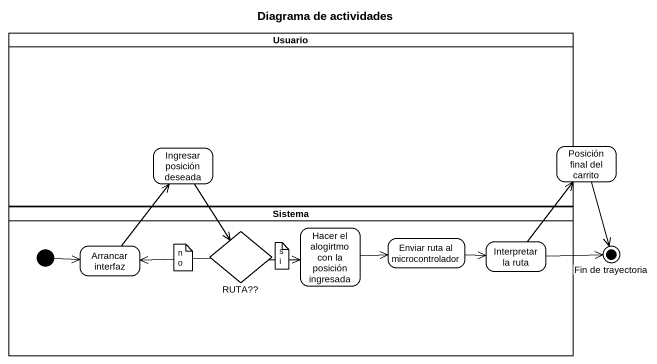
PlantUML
@startuml
title Diagrama de actividades
hide empty description
state Usuario <<partition>> {
  state "Ingresar posición deseada" as Ingresar_posición_deseada
}
state "Posición final del carrito" as Posición_final_del_carrito
state Sistema <<partition>> {
  state "RUTA??" as RUTA <<choice>>
  state "Hacer el alogirtmo con la posición ingresada" as Hacer_el_alogirtmo_con_la
  state "Enviar ruta al microcontrolador" as Enviar_ruta_al
  state "Interpretar la ruta" as Interpretar_la_ruta
  state "Arrancar interfaz" as Arrancar_interfaz
  [*] -right-> Arrancar_interfaz
}
state "Fin de trayectoria" as Fin_de_trayectoria <<end>>
Ingresar_posición_deseada --> RUTA
Posición_final_del_carrito --> Fin_de_trayectoria
RUTA -right-> Hacer_el_alogirtmo_con_la
RUTA -left-> Arrancar_interfaz
Hacer_el_alogirtmo_con_la -right-> Enviar_ruta_al
Enviar_ruta_al -right-> Interpretar_la_ruta
Interpretar_la_ruta -up-> Posición_final_del_carrito
Interpretar_la_ruta -right-> Fin_de_trayectoria
Arrancar_interfaz -up-> Ingresar_posición_deseada
note as N1
  no
end note
note as N2
  si
end note
@enduml
